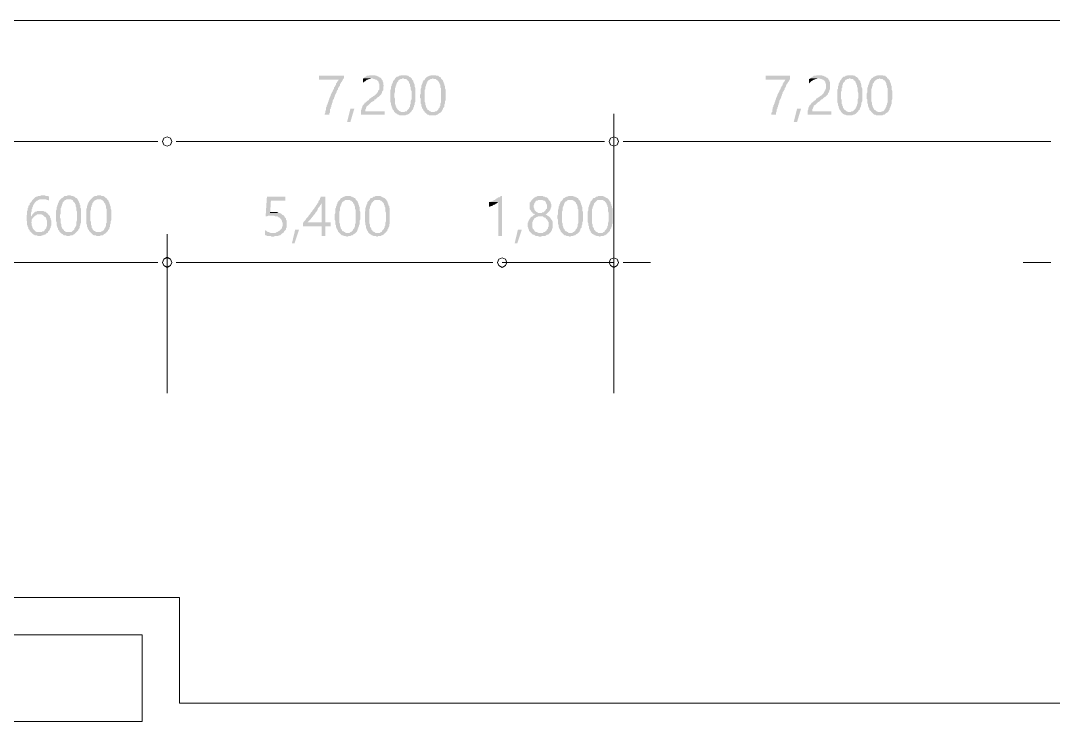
# Model space of a CAD drawing. Header units: millimetres. Extents: x -2246 to 101218, y 0 to 66109.
# Drawn here: x 59306 to 75956, y 49222 to 60521 of the extents above; entities that cross this region are included whole.
import ezdxf

# ---------------------------------------------------------------- set-up
doc = ezdxf.new("R2010")
doc.units = ezdxf.units.MM
doc.layers.add('PDF_솔리드 채우기', color=7, linetype='Continuous')
doc.layers.add('PDF_형상', color=7, linetype='Continuous')

msp = doc.modelspace()

# ---------------------------------------------------------------- hatches: boundary and pattern name
at = {"layer": 'PDF_솔리드 채우기', "transparency": 33554559}
for points in [[(64517, 59631), (64114, 59631), (64114, 59567), (64432, 59567), (64432, 59567), (64421, 59546), (64411, 59536), (64400, 59514), (64390, 59504), (64390, 59483), (64379, 59472), (64368, 59451), (64358, 59440), (64358, 59419), (64347, 59408), (64337, 59387), (64337, 59377), (64326, 59366), (64315, 59345), (64315, 59345), (64305, 59324), (64305, 59313), (64294, 59292), (64284, 59271), (64284, 59260), (64273, 59239), (64273, 59228), (64262, 59207), (64262, 59197), (64252, 59175), (64252, 59165), (64241, 59154), (64241, 59133), (64231, 59122), (64231, 59101), (64231, 59080), (64220, 59069), (64220, 59048), (64220, 59038), (64209, 59017), (64209, 59006), (64284, 59006), (64284, 59006), (64284, 59027), (64294, 59038), (64294, 59059), (64294, 59069), (64294, 59091), (64305, 59101), (64305, 59122), (64315, 59133), (64315, 59154), (64326, 59175), (64326, 59186), (64337, 59207), (64337, 59228), (64347, 59250), (64358, 59260), (64358, 59271), (64368, 59292), (64368, 59303), (64379, 59324), (64379, 59334), (64390, 59345), (64400, 59366), (64400, 59377), (64411, 59398), (64421, 59408), (64421, 59430), (64432, 59440), (64443, 59461), (64453, 59472), (64453, 59493), (64464, 59504), (64474, 59525), (64485, 59536), (64495, 59557), (64506, 59578), (64517, 59588)], [(64983, 59641), (64972, 59641), (64951, 59641), (64940, 59641), (64919, 59631), (64909, 59631), (64887, 59631), (64877, 59620), (64856, 59610), (64845, 59599), (64834, 59588), (64972, 59588), (64983, 59588), (65004, 59578), (65014, 59578), (65036, 59567), (65046, 59567), (65057, 59557), (65067, 59546), (65078, 59536), (65078, 59514), (65089, 59504), (65089, 59483), (65089, 59461), (65089, 59451), (65089, 59430), (65089, 59408), (65078, 59398), (65067, 59387), (65067, 59366), (65057, 59366), (65046, 59345), (65036, 59334), (65025, 59324), (65014, 59313), (64993, 59303), (64983, 59292), (64962, 59281), (64951, 59271), (64930, 59260), (64919, 59239), (64898, 59228), (64887, 59218), (64877, 59207), (64866, 59197), (64856, 59197), (64845, 59175), (64834, 59165), (64824, 59154), (64813, 59133), (64813, 59122), (64813, 59122), (64803, 59101), (64803, 59091), (64792, 59069), (64792, 59048), (64792, 59038), (64792, 59006), (65173, 59006), (65173, 59059), (64866, 59059), (64866, 59069), (64866, 59091), (64877, 59101), (64877, 59122), (64887, 59122), (64887, 59144), (64909, 59154), (64919, 59165), (64919, 59165), (64930, 59175), (64940, 59186), (64951, 59197), (64962, 59207), (64983, 59218), (65004, 59228), (65014, 59250), (65036, 59250), (65046, 59271), (65057, 59281), (65078, 59292), (65089, 59303), (65099, 59313), (65110, 59324), (65120, 59334), (65131, 59355), (65131, 59355), (65131, 59366), (65142, 59387), (65152, 59398), (65152, 59419), (65152, 59430), (65152, 59451), (65163, 59472), (65163, 59472), (65152, 59493), (65152, 59514), (65152, 59525), (65142, 59546), (65142, 59557), (65131, 59567), (65120, 59588), (65110, 59599), (65099, 59599), (65089, 59610), (65078, 59620), (65067, 59620), (65046, 59631), (65036, 59631), (65014, 59641), (64993, 59641)], [(65481, 59641), (65470, 59641), (65459, 59641), (65438, 59641), (65428, 59631), (65406, 59631), (65396, 59620), (65375, 59620), (65364, 59610), (65353, 59599), (65343, 59588), (65470, 59588), (65481, 59588), (65491, 59578), (65502, 59578), (65512, 59578), (65523, 59578), (65534, 59567), (65544, 59557), (65544, 59557), (65555, 59546), (65565, 59536), (65565, 59525), (65576, 59504), (65586, 59493), (65586, 59483), (65586, 59461), (65597, 59440), (65597, 59430), (65597, 59408), (65608, 59387), (65608, 59355), (65608, 59334), (65608, 59313), (65608, 59292), (65608, 59271), (65608, 59250), (65597, 59228), (65597, 59207), (65597, 59186), (65586, 59165), (65586, 59154), (65586, 59133), (65576, 59122), (65565, 59112), (65565, 59101), (65555, 59091), (65544, 59080), (65534, 59069), (65534, 59059), (65523, 59059), (65512, 59059), (65491, 59048), (65481, 59048), (65470, 59048), (65597, 59048), (65608, 59059), (65618, 59080), (65629, 59080), (65629, 59091), (65639, 59112), (65639, 59122), (65650, 59133), (65650, 59154), (65661, 59165), (65661, 59186), (65661, 59197), (65671, 59218), (65671, 59239), (65671, 59260), (65671, 59281), (65671, 59303), (65671, 59324), (65671, 59324), (65671, 59345), (65671, 59366), (65671, 59387), (65671, 59408), (65671, 59430), (65661, 59451), (65661, 59461), (65661, 59483), (65650, 59504), (65650, 59514), (65639, 59525), (65639, 59546), (65629, 59557), (65618, 59567), (65618, 59578), (65608, 59588), (65597, 59599), (65586, 59610), (65576, 59610), (65565, 59620), (65555, 59631), (65544, 59631), (65534, 59631), (65523, 59641), (65502, 59641), (65491, 59641)], [(65957, 59641), (65957, 59641), (65936, 59641), (65925, 59641), (65904, 59631), (65894, 59631), (65872, 59620), (65862, 59620), (65851, 59610), (65841, 59599), (65830, 59588), (65957, 59588), (65957, 59588), (65968, 59578), (65978, 59578), (65989, 59578), (66000, 59578), (66010, 59567), (66021, 59557), (66031, 59557), (66042, 59546), (66042, 59536), (66053, 59525), (66063, 59504), (66063, 59493), (66074, 59483), (66074, 59461), (66074, 59440), (66084, 59430), (66084, 59408), (66084, 59387), (66084, 59355), (66084, 59334), (66084, 59313), (66084, 59292), (66084, 59271), (66084, 59250), (66084, 59228), (66084, 59207), (66074, 59186), (66074, 59165), (66074, 59154), (66063, 59133), (66063, 59122), (66053, 59112), (66042, 59101), (66042, 59091), (66031, 59080), (66021, 59069), (66010, 59059), (66000, 59059), (65989, 59059), (65978, 59048), (65968, 59048), (65957, 59048), (66084, 59048), (66095, 59059), (66105, 59080), (66105, 59080), (66116, 59091), (66116, 59112), (66127, 59122), (66137, 59133), (66137, 59154), (66137, 59165), (66148, 59186), (66148, 59197), (66148, 59218), (66158, 59239), (66158, 59260), (66158, 59281), (66158, 59303), (66158, 59324), (66158, 59324), (66158, 59345), (66158, 59366), (66158, 59387), (66158, 59408), (66148, 59430), (66148, 59451), (66148, 59461), (66137, 59483), (66137, 59504), (66127, 59514), (66127, 59525), (66116, 59546), (66116, 59557), (66105, 59567), (66095, 59578), (66084, 59588), (66084, 59599), (66074, 59610), (66063, 59610), (66053, 59620), (66042, 59631), (66031, 59631), (66010, 59631), (66000, 59641), (65989, 59641), (65978, 59641)], [(71709, 59631), (71317, 59631), (71317, 59567), (71635, 59567), (71635, 59567), (71624, 59546), (71613, 59536), (71603, 59514), (71592, 59504), (71592, 59483), (71582, 59472), (71571, 59451), (71560, 59440), (71560, 59419), (71550, 59408), (71539, 59387), (71539, 59377), (71529, 59366), (71518, 59345), (71518, 59345), (71507, 59324), (71507, 59313), (71497, 59292), (71486, 59271), (71486, 59260), (71476, 59239), (71476, 59228), (71465, 59207), (71465, 59197), (71455, 59175), (71455, 59165), (71444, 59154), (71444, 59133), (71433, 59122), (71433, 59101), (71423, 59080), (71423, 59069), (71423, 59048), (71412, 59038), (71412, 59017), (71412, 59006), (71486, 59006), (71486, 59006), (71486, 59027), (71486, 59038), (71497, 59059), (71497, 59069), (71497, 59091), (71507, 59101), (71507, 59122), (71518, 59133), (71518, 59154), (71529, 59175), (71529, 59186), (71539, 59207), (71539, 59228), (71550, 59250), (71560, 59260), (71560, 59271), (71571, 59292), (71571, 59303), (71582, 59324), (71582, 59334), (71592, 59345), (71592, 59366), (71603, 59377), (71613, 59398), (71624, 59408), (71624, 59430), (71635, 59440), (71645, 59461), (71645, 59472), (71656, 59493), (71666, 59504), (71677, 59525), (71688, 59536), (71698, 59557), (71709, 59578), (71709, 59588)], [(72175, 59641), (72175, 59641), (72154, 59641), (72143, 59641), (72122, 59631), (72101, 59631), (72090, 59631), (72079, 59620), (72058, 59610), (72048, 59599), (72037, 59588), (72175, 59588), (72185, 59588), (72207, 59578), (72217, 59578), (72238, 59567), (72249, 59567), (72260, 59557), (72270, 59546), (72281, 59536), (72281, 59514), (72291, 59504), (72291, 59483), (72291, 59461), (72291, 59451), (72291, 59430), (72281, 59408), (72281, 59398), (72270, 59387), (72260, 59366), (72260, 59366), (72249, 59345), (72238, 59334), (72228, 59324), (72217, 59313), (72196, 59303), (72185, 59292), (72164, 59281), (72154, 59271), (72132, 59260), (72122, 59239), (72101, 59228), (72090, 59218), (72079, 59207), (72069, 59197), (72058, 59197), (72048, 59175), (72037, 59165), (72026, 59154), (72016, 59133), (72016, 59122), (72005, 59122), (72005, 59101), (72005, 59091), (71995, 59069), (71995, 59048), (71995, 59038), (71995, 59006), (72376, 59006), (72376, 59059), (72069, 59059), (72069, 59069), (72069, 59091), (72079, 59101), (72079, 59122), (72090, 59122), (72090, 59144), (72101, 59154), (72122, 59165), (72122, 59165), (72132, 59175), (72143, 59186), (72154, 59197), (72164, 59207), (72185, 59218), (72196, 59228), (72217, 59250), (72228, 59250), (72249, 59271), (72260, 59281), (72281, 59292), (72291, 59303), (72302, 59313), (72312, 59324), (72323, 59334), (72323, 59355), (72334, 59355), (72334, 59366), (72344, 59387), (72344, 59398), (72355, 59419), (72355, 59430), (72355, 59451), (72355, 59472), (72355, 59472), (72355, 59493), (72355, 59514), (72355, 59525), (72344, 59546), (72344, 59557), (72334, 59567), (72323, 59588), (72312, 59599), (72302, 59599), (72291, 59610), (72281, 59620), (72270, 59620), (72249, 59631), (72238, 59631), (72217, 59641), (72196, 59641)], [(72683, 59641), (72673, 59641), (72662, 59641), (72641, 59641), (72630, 59631), (72609, 59631), (72598, 59620), (72577, 59620), (72567, 59610), (72556, 59599), (72545, 59588), (72673, 59588), (72683, 59588), (72694, 59578), (72704, 59578), (72715, 59578), (72726, 59578), (72736, 59567), (72736, 59557), (72747, 59557), (72757, 59546), (72768, 59536), (72768, 59525), (72779, 59504), (72779, 59493), (72789, 59483), (72789, 59461), (72800, 59440), (72800, 59430), (72800, 59408), (72800, 59387), (72810, 59355), (72810, 59334), (72810, 59313), (72810, 59292), (72810, 59271), (72800, 59250), (72800, 59228), (72800, 59207), (72800, 59186), (72789, 59165), (72789, 59154), (72779, 59133), (72779, 59122), (72768, 59112), (72768, 59101), (72757, 59091), (72747, 59080), (72736, 59069), (72726, 59059), (72715, 59059), (72704, 59059), (72694, 59048), (72683, 59048), (72673, 59048), (72800, 59048), (72810, 59059), (72821, 59080), (72831, 59080), (72831, 59091), (72842, 59112), (72842, 59122), (72853, 59133), (72853, 59154), (72863, 59165), (72863, 59186), (72863, 59197), (72874, 59218), (72874, 59239), (72874, 59260), (72874, 59281), (72874, 59303), (72874, 59324), (72874, 59324), (72874, 59345), (72874, 59366), (72874, 59387), (72874, 59408), (72874, 59430), (72863, 59451), (72863, 59461), (72863, 59483), (72853, 59504), (72853, 59514), (72842, 59525), (72842, 59546), (72831, 59557), (72821, 59567), (72810, 59578), (72810, 59588), (72800, 59599), (72789, 59610), (72779, 59610), (72768, 59620), (72757, 59631), (72747, 59631), (72736, 59631), (72726, 59641), (72704, 59641), (72694, 59641)], [(73160, 59641), (73160, 59641), (73139, 59641), (73128, 59641), (73107, 59631), (73096, 59631), (73075, 59620), (73065, 59620), (73054, 59610), (73043, 59599), (73022, 59588), (73160, 59588), (73160, 59588), (73170, 59578), (73181, 59578), (73192, 59578), (73202, 59578), (73213, 59567), (73223, 59557), (73234, 59557), (73245, 59546), (73245, 59536), (73255, 59525), (73266, 59504), (73266, 59493), (73266, 59483), (73276, 59461), (73276, 59440), (73287, 59430), (73287, 59408), (73287, 59387), (73287, 59355), (73287, 59334), (73287, 59313), (73287, 59292), (73287, 59271), (73287, 59250), (73287, 59228), (73287, 59207), (73276, 59186), (73276, 59165), (73266, 59154), (73266, 59133), (73255, 59122), (73255, 59112), (73245, 59101), (73234, 59091), (73234, 59080), (73223, 59069), (73213, 59059), (73202, 59059), (73192, 59059), (73181, 59048), (73170, 59048), (73160, 59048), (73287, 59048), (73298, 59059), (73308, 59080), (73308, 59080), (73319, 59091), (73319, 59112), (73329, 59122), (73329, 59133), (73340, 59154), (73340, 59165), (73350, 59186), (73350, 59197), (73350, 59218), (73350, 59239), (73361, 59260), (73361, 59281), (73361, 59303), (73361, 59324), (73361, 59324), (73361, 59345), (73361, 59366), (73361, 59387), (73350, 59408), (73350, 59430), (73350, 59451), (73350, 59461), (73340, 59483), (73340, 59504), (73329, 59514), (73329, 59525), (73319, 59546), (73319, 59557), (73308, 59567), (73298, 59578), (73287, 59588), (73276, 59599), (73276, 59610), (73266, 59610), (73255, 59620), (73245, 59631), (73223, 59631), (73213, 59631), (73202, 59641), (73192, 59641), (73181, 59641)], [(64834, 59588), (64824, 59578), (64824, 59504), (64824, 59514), (64834, 59525), (64845, 59536), (64866, 59546), (64877, 59557), (64887, 59567), (64898, 59567), (64919, 59578), (64940, 59578), (64951, 59588), (64972, 59588)], [(65343, 59588), (65332, 59567), (65322, 59557), (65322, 59557), (65311, 59546), (65311, 59536), (65300, 59514), (65300, 59504), (65290, 59493), (65290, 59472), (65279, 59461), (65279, 59440), (65279, 59419), (65269, 59408), (65269, 59387), (65269, 59366), (65269, 59345), (65269, 59324), (65269, 59303), (65269, 59281), (65269, 59260), (65269, 59250), (65269, 59228), (65269, 59207), (65279, 59186), (65279, 59175), (65279, 59154), (65290, 59144), (65290, 59122), (65300, 59112), (65300, 59101), (65311, 59080), (65322, 59069), (65322, 59069), (65332, 59048), (65343, 59038), (65353, 59027), (65375, 59017), (65385, 59006), (65396, 59006), (65417, 58995), (65428, 58995), (65449, 58995), (65459, 58995), (65470, 58995), (65481, 58995), (65502, 58995), (65512, 58995), (65534, 59006), (65544, 59006), (65565, 59017), (65576, 59027), (65586, 59038), (65597, 59048), (65470, 59048), (65459, 59048), (65449, 59048), (65438, 59048), (65428, 59059), (65417, 59059), (65406, 59069), (65396, 59080), (65385, 59080), (65385, 59091), (65375, 59101), (65364, 59112), (65364, 59133), (65353, 59144), (65353, 59165), (65343, 59175), (65343, 59197), (65343, 59218), (65343, 59239), (65343, 59260), (65332, 59281), (65332, 59303), (65332, 59324), (65332, 59345), (65343, 59377), (65343, 59398), (65343, 59419), (65343, 59430), (65353, 59451), (65353, 59472), (65364, 59483), (65364, 59504), (65375, 59514), (65375, 59525), (65385, 59536), (65396, 59546), (65396, 59557), (65406, 59567), (65417, 59567), (65428, 59578), (65438, 59578), (65449, 59578), (65459, 59588), (65470, 59588)], [(65830, 59588), (65819, 59567), (65809, 59557), (65798, 59557), (65798, 59546), (65788, 59536), (65788, 59514), (65777, 59504), (65777, 59493), (65767, 59472), (65767, 59461), (65767, 59440), (65756, 59419), (65756, 59408), (65756, 59387), (65756, 59366), (65756, 59345), (65745, 59324), (65745, 59303), (65745, 59281), (65756, 59260), (65756, 59250), (65756, 59228), (65756, 59207), (65756, 59186), (65767, 59175), (65767, 59154), (65767, 59144), (65777, 59122), (65777, 59112), (65788, 59101), (65798, 59080), (65798, 59069), (65809, 59069), (65819, 59048), (65830, 59038), (65841, 59027), (65851, 59017), (65862, 59006), (65883, 59006), (65894, 58995), (65915, 58995), (65925, 58995), (65947, 58995), (65947, 58995), (65968, 58995), (65989, 58995), (66000, 58995), (66021, 59006), (66031, 59006), (66042, 59017), (66053, 59027), (66074, 59038), (66084, 59048), (65957, 59048), (65947, 59048), (65936, 59048), (65925, 59048), (65915, 59059), (65904, 59059), (65894, 59069), (65883, 59080), (65872, 59080), (65862, 59091), (65862, 59101), (65851, 59112), (65841, 59133), (65841, 59144), (65830, 59165), (65830, 59175), (65830, 59197), (65819, 59218), (65819, 59239), (65819, 59260), (65819, 59281), (65819, 59303), (65819, 59324), (65819, 59345), (65819, 59377), (65819, 59398), (65830, 59419), (65830, 59430), (65830, 59451), (65841, 59472), (65841, 59483), (65851, 59504), (65851, 59514), (65862, 59525), (65862, 59536), (65872, 59546), (65883, 59557), (65894, 59567), (65904, 59567), (65915, 59578), (65925, 59578), (65936, 59578), (65947, 59588), (65957, 59588)], [(72037, 59588), (72016, 59578), (72016, 59504), (72026, 59514), (72037, 59525), (72048, 59536), (72058, 59546), (72079, 59557), (72090, 59567), (72101, 59567), (72122, 59578), (72132, 59578), (72154, 59588), (72175, 59588)], [(72545, 59588), (72535, 59567), (72524, 59557), (72524, 59557), (72514, 59546), (72514, 59536), (72503, 59514), (72493, 59504), (72493, 59493), (72493, 59472), (72482, 59461), (72482, 59440), (72482, 59419), (72471, 59408), (72471, 59387), (72471, 59366), (72471, 59345), (72471, 59324), (72471, 59303), (72471, 59281), (72471, 59260), (72471, 59250), (72471, 59228), (72471, 59207), (72482, 59186), (72482, 59175), (72482, 59154), (72493, 59144), (72493, 59122), (72503, 59112), (72503, 59101), (72514, 59080), (72524, 59069), (72524, 59069), (72535, 59048), (72545, 59038), (72556, 59027), (72567, 59017), (72588, 59006), (72598, 59006), (72620, 58995), (72630, 58995), (72651, 58995), (72662, 58995), (72673, 58995), (72683, 58995), (72704, 58995), (72715, 58995), (72736, 59006), (72747, 59006), (72768, 59017), (72779, 59027), (72789, 59038), (72800, 59048), (72673, 59048), (72662, 59048), (72651, 59048), (72641, 59048), (72630, 59059), (72620, 59059), (72609, 59069), (72598, 59080), (72588, 59080), (72588, 59091), (72577, 59101), (72567, 59112), (72567, 59133), (72556, 59144), (72556, 59165), (72545, 59175), (72545, 59197), (72545, 59218), (72545, 59239), (72535, 59260), (72535, 59281), (72535, 59303), (72535, 59324), (72535, 59345), (72535, 59377), (72545, 59398), (72545, 59419), (72545, 59430), (72556, 59451), (72556, 59472), (72556, 59483), (72567, 59504), (72567, 59514), (72577, 59525), (72588, 59536), (72598, 59546), (72598, 59557), (72609, 59567), (72620, 59567), (72630, 59578), (72641, 59578), (72651, 59578), (72662, 59588), (72673, 59588)], [(73022, 59588), (73012, 59567), (73001, 59557), (73001, 59557), (73001, 59546), (72990, 59536), (72990, 59514), (72980, 59504), (72980, 59493), (72969, 59472), (72969, 59461), (72959, 59440), (72959, 59419), (72959, 59408), (72959, 59387), (72959, 59366), (72948, 59345), (72948, 59324), (72948, 59303), (72948, 59281), (72948, 59260), (72959, 59250), (72959, 59228), (72959, 59207), (72959, 59186), (72969, 59175), (72969, 59154), (72969, 59144), (72980, 59122), (72980, 59112), (72990, 59101), (72990, 59080), (73001, 59069), (73012, 59069), (73022, 59048), (73033, 59038), (73043, 59027), (73054, 59017), (73065, 59006), (73086, 59006), (73096, 58995), (73117, 58995), (73128, 58995), (73149, 58995), (73149, 58995), (73170, 58995), (73181, 58995), (73202, 58995), (73213, 59006), (73234, 59006), (73245, 59017), (73255, 59027), (73276, 59038), (73287, 59048), (73160, 59048), (73149, 59048), (73139, 59048), (73128, 59048), (73117, 59059), (73107, 59059), (73096, 59069), (73086, 59080), (73075, 59080), (73065, 59091), (73065, 59101), (73054, 59112), (73043, 59133), (73043, 59144), (73033, 59165), (73033, 59175), (73033, 59197), (73022, 59218), (73022, 59239), (73022, 59260), (73022, 59281), (73022, 59303), (73022, 59324), (73022, 59345), (73022, 59377), (73022, 59398), (73022, 59419), (73033, 59430), (73033, 59451), (73043, 59472), (73043, 59483), (73043, 59504), (73054, 59514), (73065, 59525), (73065, 59536), (73075, 59546), (73086, 59557), (73096, 59567), (73107, 59567), (73117, 59578), (73128, 59578), (73139, 59578), (73149, 59588), (73160, 59588)], [(59517, 57650), (59507, 57640), (59496, 57629), (59485, 57608), (59475, 57597), (59464, 57587), (59454, 57576), (59454, 57555), (59443, 57544), (59432, 57534), (59432, 57512), (59422, 57502), (59422, 57481), (59422, 57470), (59411, 57449), (59411, 57428), (59411, 57417), (59411, 57396), (59401, 57375), (59401, 57354), (59401, 57332), (59401, 57322), (59401, 57301), (59411, 57279), (59411, 57258), (59411, 57248), (59411, 57226), (59422, 57205), (59422, 57195), (59432, 57184), (59432, 57163), (59443, 57152), (59454, 57142), (59454, 57121), (59464, 57121), (59475, 57110), (59613, 57110), (59602, 57110), (59581, 57110), (59570, 57110), (59549, 57121), (59538, 57131), (59528, 57142), (59517, 57152), (59517, 57152), (59507, 57163), (59496, 57184), (59496, 57195), (59485, 57216), (59485, 57226), (59485, 57248), (59475, 57269), (59485, 57279), (59485, 57301), (59485, 57311), (59496, 57332), (59507, 57343), (59517, 57354), (59475, 57364), (59475, 57364), (59475, 57385), (59475, 57407), (59475, 57428), (59485, 57449), (59485, 57459), (59485, 57481), (59496, 57491), (59496, 57512), (59507, 57523), (59507, 57544), (59517, 57555), (59528, 57565), (59528, 57576), (59538, 57587), (59560, 57608), (59570, 57618), (59581, 57618), (59591, 57629), (59613, 57640), (59623, 57640), (59644, 57640), (59665, 57640)], [(59655, 57703), (59655, 57703), (59634, 57703), (59623, 57693), (59602, 57693), (59591, 57693), (59570, 57682), (59560, 57682), (59538, 57671), (59528, 57661), (59517, 57650), (59665, 57640), (59665, 57640), (59676, 57640), (59697, 57640), (59718, 57640), (59729, 57629), (59750, 57629), (59761, 57618), (59761, 57682), (59761, 57682), (59750, 57693), (59729, 57693), (59718, 57693), (59697, 57703), (59676, 57703)], [(59951, 57640), (59941, 57629), (59930, 57618), (59930, 57618), (59920, 57597), (59920, 57587), (59909, 57576), (59909, 57565), (59898, 57544), (59898, 57534), (59888, 57512), (59888, 57502), (59888, 57481), (59877, 57459), (59877, 57449), (59877, 57428), (59877, 57407), (59877, 57385), (59877, 57364), (59877, 57343), (59877, 57322), (59877, 57301), (59877, 57290), (59888, 57269), (59888, 57248), (59888, 57226), (59888, 57216), (59898, 57195), (59898, 57184), (59909, 57173), (59909, 57152), (59920, 57142), (59930, 57131), (59930, 57121), (59941, 57110), (59951, 57099), (59962, 57089), (59983, 57078), (59994, 57068), (60004, 57057), (60026, 57057), (60036, 57057), (60057, 57046), (60079, 57046), (60079, 57046), (60089, 57046), (60110, 57057), (60132, 57057), (60142, 57057), (60153, 57068), (60174, 57078), (60184, 57089), (60195, 57099), (60206, 57110), (60079, 57110), (60079, 57110), (60057, 57110), (60047, 57110), (60036, 57110), (60026, 57121), (60015, 57131), (60004, 57131), (60004, 57142), (59994, 57152), (59983, 57163), (59973, 57173), (59973, 57184), (59962, 57205), (59962, 57216), (59962, 57237), (59951, 57258), (59951, 57279), (59951, 57301), (59951, 57322), (59941, 57343), (59941, 57364), (59941, 57385), (59951, 57407), (59951, 57428), (59951, 57449), (59951, 57470), (59951, 57491), (59962, 57512), (59962, 57523), (59973, 57544), (59973, 57555), (59983, 57576), (59983, 57587), (59994, 57597), (60004, 57608), (60004, 57618), (60015, 57618), (60026, 57629), (60036, 57629), (60047, 57640), (60057, 57640), (60068, 57640), (60089, 57640)], [(60089, 57703), (60089, 57703), (60068, 57703), (60047, 57693), (60036, 57693), (60015, 57693), (60004, 57682), (59994, 57671), (59973, 57661), (59962, 57650), (59951, 57640), (60089, 57640), (60089, 57640), (60100, 57640), (60110, 57640), (60121, 57640), (60132, 57629), (60142, 57629), (60153, 57618), (60153, 57608), (60163, 57597), (60174, 57587), (60184, 57576), (60184, 57565), (60195, 57555), (60195, 57534), (60195, 57523), (60206, 57502), (60206, 57481), (60206, 57459), (60216, 57438), (60216, 57417), (60216, 57396), (60216, 57375), (60216, 57354), (60216, 57332), (60216, 57301), (60206, 57279), (60206, 57258), (60206, 57248), (60206, 57226), (60195, 57205), (60195, 57195), (60184, 57184), (60174, 57173), (60174, 57152), (60163, 57142), (60153, 57142), (60142, 57131), (60142, 57121), (60132, 57121), (60121, 57110), (60110, 57110), (60089, 57110), (60079, 57110), (60206, 57110), (60216, 57121), (60227, 57131), (60237, 57142), (60237, 57152), (60248, 57163), (60259, 57184), (60259, 57195), (60259, 57205), (60269, 57226), (60269, 57248), (60280, 57258), (60280, 57279), (60280, 57301), (60280, 57311), (60280, 57332), (60280, 57354), (60280, 57375), (60280, 57375), (60280, 57407), (60280, 57428), (60280, 57449), (60280, 57470), (60280, 57491), (60269, 57502), (60269, 57523), (60269, 57544), (60259, 57555), (60259, 57576), (60248, 57587), (60248, 57597), (60237, 57618), (60227, 57629), (60227, 57640), (60216, 57650), (60206, 57661), (60195, 57661), (60184, 57671), (60174, 57682), (60163, 57682), (60153, 57693), (60142, 57693), (60132, 57693), (60110, 57703), (60100, 57703)], [(60439, 57640), (60428, 57629), (60418, 57618), (60418, 57618), (60407, 57597), (60396, 57587), (60396, 57576), (60386, 57565), (60386, 57544), (60375, 57534), (60375, 57512), (60375, 57502), (60365, 57481), (60365, 57459), (60365, 57449), (60365, 57428), (60365, 57407), (60365, 57385), (60365, 57364), (60365, 57343), (60365, 57322), (60365, 57301), (60365, 57290), (60365, 57269), (60365, 57248), (60375, 57226), (60375, 57216), (60375, 57195), (60386, 57184), (60386, 57173), (60396, 57152), (60407, 57142), (60407, 57131), (60418, 57121), (60428, 57110), (60439, 57099), (60449, 57089), (60460, 57078), (60470, 57068), (60492, 57057), (60502, 57057), (60523, 57057), (60534, 57046), (60555, 57046), (60555, 57046), (60576, 57046), (60598, 57057), (60608, 57057), (60629, 57057), (60640, 57068), (60651, 57078), (60672, 57089), (60682, 57099), (60693, 57110), (60566, 57110), (60555, 57110), (60545, 57110), (60534, 57110), (60523, 57110), (60513, 57121), (60502, 57131), (60492, 57131), (60481, 57142), (60470, 57152), (60470, 57163), (60460, 57173), (60449, 57184), (60449, 57205), (60449, 57216), (60439, 57237), (60439, 57258), (60439, 57279), (60428, 57301), (60428, 57322), (60428, 57343), (60428, 57364), (60428, 57385), (60428, 57407), (60428, 57428), (60428, 57449), (60439, 57470), (60439, 57491), (60439, 57512), (60449, 57523), (60449, 57544), (60460, 57555), (60460, 57576), (60470, 57587), (60481, 57597), (60481, 57608), (60492, 57618), (60502, 57618), (60513, 57629), (60523, 57629), (60534, 57640), (60545, 57640), (60555, 57640), (60566, 57640)], [(60566, 57703), (60566, 57703), (60545, 57703), (60534, 57693), (60513, 57693), (60502, 57693), (60481, 57682), (60470, 57671), (60460, 57661), (60449, 57650), (60439, 57640), (60566, 57640), (60566, 57640), (60576, 57640), (60587, 57640), (60608, 57640), (60608, 57629), (60619, 57629), (60629, 57618), (60640, 57608), (60651, 57597), (60651, 57587), (60661, 57576), (60672, 57565), (60672, 57555), (60682, 57534), (60682, 57523), (60682, 57502), (60693, 57481), (60693, 57459), (60693, 57438), (60693, 57417), (60693, 57396), (60693, 57375), (60693, 57354), (60693, 57332), (60693, 57301), (60693, 57279), (60693, 57258), (60682, 57248), (60682, 57226), (60682, 57205), (60672, 57195), (60672, 57184), (60661, 57173), (60651, 57152), (60651, 57142), (60640, 57142), (60629, 57131), (60619, 57121), (60608, 57121), (60598, 57110), (60587, 57110), (60576, 57110), (60566, 57110), (60693, 57110), (60703, 57121), (60714, 57131), (60714, 57142), (60725, 57152), (60735, 57163), (60735, 57184), (60746, 57195), (60746, 57205), (60746, 57226), (60756, 57248), (60756, 57258), (60756, 57279), (60767, 57301), (60767, 57311), (60767, 57332), (60767, 57354), (60767, 57375), (60767, 57375), (60767, 57407), (60767, 57428), (60767, 57449), (60767, 57470), (60756, 57491), (60756, 57502), (60756, 57523), (60746, 57544), (60746, 57555), (60735, 57576), (60735, 57587), (60725, 57597), (60725, 57618), (60714, 57629), (60703, 57640), (60693, 57650), (60693, 57661), (60682, 57661), (60672, 57671), (60661, 57682), (60651, 57682), (60640, 57693), (60629, 57693), (60608, 57693), (60598, 57703), (60587, 57703)], [(63574, 57682), (63277, 57682), (63256, 57364), (63267, 57364), (63277, 57364), (63299, 57375), (63309, 57375), (63330, 57375), (63352, 57375), (63362, 57375), (63542, 57385), (63532, 57385), (63521, 57396), (63510, 57407), (63489, 57417), (63479, 57417), (63457, 57428), (63447, 57428), (63330, 57428), (63341, 57618), (63574, 57618)], [(64220, 57682), (64146, 57682), (64146, 57671), (64135, 57661), (64135, 57650), (64125, 57629), (64114, 57618), (64104, 57597), (64104, 57587), (64157, 57576), (64157, 57269), (63934, 57269), (64220, 57269)], [(64453, 57629), (64432, 57618), (64432, 57608), (64421, 57608), (64421, 57597), (64411, 57576), (64411, 57565), (64400, 57555), (64400, 57534), (64390, 57523), (64390, 57502), (64379, 57491), (64379, 57470), (64379, 57459), (64379, 57438), (64379, 57417), (64368, 57396), (64368, 57375), (64368, 57354), (64368, 57332), (64368, 57311), (64379, 57290), (64379, 57279), (64379, 57258), (64379, 57237), (64390, 57226), (64390, 57205), (64390, 57195), (64400, 57173), (64400, 57163), (64411, 57152), (64421, 57131), (64421, 57121), (64432, 57110), (64443, 57099), (64453, 57089), (64464, 57078), (64474, 57068), (64485, 57057), (64506, 57057), (64517, 57046), (64538, 57046), (64548, 57046), (64570, 57036), (64570, 57036), (64591, 57046), (64601, 57046), (64623, 57046), (64633, 57057), (64654, 57057), (64665, 57068), (64676, 57078), (64697, 57089), (64707, 57099), (64580, 57099), (64570, 57099), (64559, 57099), (64548, 57099), (64538, 57110), (64527, 57110), (64517, 57121), (64506, 57121), (64495, 57131), (64485, 57142), (64485, 57152), (64474, 57163), (64464, 57184), (64464, 57195), (64453, 57216), (64453, 57226), (64453, 57248), (64443, 57269), (64443, 57290), (64443, 57311), (64443, 57332), (64443, 57354), (64443, 57375), (64443, 57396), (64443, 57417), (64443, 57438), (64453, 57459), (64453, 57481), (64453, 57502), (64464, 57523), (64464, 57534), (64474, 57544), (64474, 57565), (64485, 57576), (64485, 57587), (64495, 57597), (64506, 57608), (64517, 57608), (64527, 57618), (64538, 57629), (64548, 57629), (64559, 57629), (64570, 57629), (64580, 57629)], [(64580, 57693), (64580, 57693), (64559, 57693), (64548, 57693), (64527, 57682), (64517, 57682), (64495, 57671), (64485, 57661), (64474, 57661), (64464, 57650), (64453, 57629), (64580, 57629), (64580, 57629), (64591, 57629), (64601, 57629), (64612, 57629), (64623, 57618), (64633, 57618), (64644, 57608), (64654, 57597), (64665, 57597), (64665, 57587), (64676, 57565), (64686, 57555), (64686, 57544), (64697, 57523), (64697, 57512), (64697, 57491), (64707, 57470), (64707, 57449), (64707, 57428), (64707, 57407), (64707, 57385), (64707, 57364), (64707, 57343), (64707, 57322), (64707, 57301), (64707, 57279), (64707, 57258), (64697, 57237), (64697, 57216), (64697, 57205), (64686, 57184), (64686, 57173), (64676, 57163), (64665, 57152), (64665, 57142), (64654, 57131), (64644, 57121), (64633, 57110), (64623, 57110), (64612, 57099), (64601, 57099), (64591, 57099), (64580, 57099), (64707, 57099), (64718, 57110), (64729, 57121), (64729, 57131), (64739, 57142), (64739, 57163), (64750, 57173), (64750, 57184), (64760, 57205), (64760, 57216), (64771, 57237), (64771, 57248), (64771, 57269), (64771, 57290), (64781, 57311), (64781, 57322), (64781, 57343), (64781, 57364), (64781, 57364), (64781, 57396), (64781, 57417), (64781, 57438), (64771, 57459), (64771, 57481), (64771, 57491), (64771, 57512), (64760, 57534), (64760, 57544), (64750, 57565), (64750, 57576), (64739, 57597), (64739, 57608), (64729, 57618), (64718, 57629), (64707, 57640), (64707, 57650), (64697, 57661), (64686, 57661), (64676, 57671), (64665, 57671), (64654, 57682), (64633, 57682), (64623, 57693), (64612, 57693), (64601, 57693)], [(64930, 57629), (64919, 57618), (64909, 57608), (64909, 57608), (64898, 57597), (64898, 57576), (64887, 57565), (64887, 57555), (64877, 57534), (64877, 57523), (64866, 57502), (64866, 57491), (64866, 57470), (64866, 57459), (64856, 57438), (64856, 57417), (64856, 57396), (64856, 57375), (64856, 57354), (64856, 57332), (64856, 57311), (64856, 57290), (64856, 57279), (64866, 57258), (64866, 57237), (64866, 57226), (64877, 57205), (64877, 57195), (64877, 57173), (64887, 57163), (64887, 57152), (64898, 57131), (64909, 57121), (64909, 57110), (64919, 57099), (64930, 57089), (64940, 57078), (64962, 57068), (64972, 57057), (64983, 57057), (65004, 57046), (65014, 57046), (65036, 57046), (65057, 57036), (65057, 57036), (65067, 57046), (65089, 57046), (65110, 57046), (65120, 57057), (65131, 57057), (65152, 57068), (65163, 57078), (65173, 57089), (65184, 57099), (65057, 57099), (65057, 57099), (65036, 57099), (65025, 57099), (65014, 57110), (65004, 57110), (64993, 57121), (64983, 57121), (64983, 57131), (64972, 57142), (64962, 57152), (64962, 57163), (64951, 57184), (64940, 57195), (64940, 57216), (64940, 57226), (64930, 57248), (64930, 57269), (64930, 57290), (64930, 57311), (64930, 57332), (64930, 57354), (64930, 57375), (64930, 57396), (64930, 57417), (64930, 57438), (64930, 57459), (64930, 57481), (64940, 57502), (64940, 57523), (64951, 57534), (64951, 57544), (64962, 57565), (64962, 57576), (64972, 57587), (64983, 57597), (64993, 57608), (64993, 57608), (65004, 57618), (65014, 57629), (65025, 57629), (65036, 57629), (65046, 57629), (65067, 57629)], [(65067, 57693), (65067, 57693), (65046, 57693), (65025, 57693), (65014, 57682), (64993, 57682), (64983, 57671), (64972, 57661), (64951, 57661), (64940, 57650), (64930, 57629), (65067, 57629), (65067, 57629), (65078, 57629), (65089, 57629), (65099, 57629), (65110, 57618), (65120, 57618), (65131, 57608), (65142, 57597), (65142, 57597), (65152, 57587), (65163, 57565), (65163, 57555), (65173, 57544), (65173, 57523), (65184, 57512), (65184, 57491), (65184, 57470), (65184, 57449), (65195, 57428), (65195, 57407), (65195, 57385), (65195, 57364), (65195, 57343), (65195, 57322), (65195, 57301), (65195, 57279), (65184, 57258), (65184, 57237), (65184, 57216), (65173, 57205), (65173, 57184), (65163, 57173), (65163, 57163), (65152, 57152), (65142, 57142), (65131, 57131), (65131, 57121), (65120, 57110), (65110, 57110), (65099, 57099), (65089, 57099), (65067, 57099), (65057, 57099), (65184, 57099), (65195, 57110), (65205, 57121), (65216, 57131), (65216, 57142), (65226, 57163), (65237, 57173), (65237, 57184), (65248, 57205), (65248, 57216), (65248, 57237), (65258, 57248), (65258, 57269), (65258, 57290), (65258, 57311), (65258, 57322), (65258, 57343), (65258, 57364), (65258, 57364), (65258, 57396), (65258, 57417), (65258, 57438), (65258, 57459), (65258, 57481), (65258, 57491), (65248, 57512), (65248, 57534), (65237, 57544), (65237, 57565), (65226, 57576), (65226, 57597), (65216, 57608), (65205, 57618), (65205, 57629), (65195, 57640), (65184, 57650), (65173, 57661), (65163, 57661), (65152, 57671), (65142, 57671), (65131, 57682), (65120, 57682), (65110, 57693), (65099, 57693), (65078, 57693)], [(67069, 57693), (67048, 57693), (67038, 57682), (67027, 57671), (67006, 57671), (66995, 57661), (66974, 57650), (66963, 57640), (66953, 57629), (66942, 57629), (66921, 57618), (66910, 57608), (66889, 57608), (66879, 57597), (67006, 57597), (67006, 57046), (67069, 57046)], [(67684, 57693), (67684, 57693), (67663, 57693), (67641, 57693), (67631, 57682), (67610, 57682), (67599, 57671), (67599, 57671), (67578, 57661), (67567, 57650), (67557, 57640), (67546, 57629), (67535, 57608), (67535, 57608), (67525, 57597), (67514, 57587), (67514, 57565), (67514, 57544), (67514, 57534), (67514, 57512), (67514, 57502), (67514, 57481), (67525, 57470), (67535, 57449), (67535, 57449), (67546, 57438), (67557, 57428), (67567, 57407), (67588, 57407), (67599, 57396), (67599, 57396), (67578, 57385), (67567, 57375), (67557, 57364), (67684, 57364), (67694, 57364), (67705, 57364), (67726, 57364), (67737, 57354), (67758, 57343), (67768, 57343), (67779, 57322), (67779, 57322), (67800, 57311), (67800, 57301), (67811, 57279), (67821, 57269), (67821, 57248), (67821, 57237), (67821, 57226), (67821, 57205), (67811, 57195), (67811, 57173), (67800, 57163), (67790, 57152), (67779, 57131), (67779, 57131), (67768, 57121), (67758, 57110), (67737, 57110), (67726, 57099), (67705, 57099), (67684, 57099), (67546, 57089), (67546, 57089), (67557, 57078), (67567, 57068), (67588, 57068), (67599, 57057), (67620, 57046), (67631, 57046), (67652, 57046), (67663, 57036), (67684, 57036), (67694, 57036), (67705, 57046), (67726, 57046), (67747, 57046), (67758, 57046), (67779, 57057), (67790, 57068), (67811, 57068), (67821, 57078), (67832, 57089), (67843, 57099), (67853, 57110), (67864, 57131), (67874, 57142), (67874, 57163), (67885, 57173), (67885, 57195), (67885, 57205), (67885, 57226), (67885, 57226), (67885, 57248), (67885, 57258), (67885, 57279), (67874, 57301), (67864, 57311), (67853, 57322), (67853, 57332), (67843, 57343), (67832, 57354), (67821, 57364), (67800, 57375), (67790, 57385), (67768, 57396), (67768, 57396), (67790, 57407), (67800, 57417), (67684, 57417), (67673, 57417), (67652, 57417), (67641, 57428), (67620, 57438), (67610, 57449), (67610, 57449), (67599, 57459), (67588, 57481), (67588, 57491), (67578, 57512), (67578, 57523), (67578, 57523), (67578, 57544), (67588, 57565), (67588, 57576), (67599, 57587), (67610, 57608), (67620, 57618), (67641, 57618), (67652, 57629), (67673, 57629), (67684, 57629), (67821, 57629), (67811, 57650), (67811, 57650), (67800, 57661), (67790, 57671), (67768, 57671), (67758, 57682), (67737, 57682), (67726, 57693), (67705, 57693)], [(67821, 57629), (67684, 57629), (67705, 57629), (67715, 57629), (67737, 57618), (67747, 57618), (67768, 57608), (67768, 57597), (67779, 57587), (67779, 57576), (67790, 57555), (67790, 57544), (67790, 57523), (67790, 57523), (67790, 57502), (67790, 57491), (67779, 57481), (67768, 57459), (67758, 57449), (67747, 57438), (67737, 57428), (67715, 57428), (67705, 57417), (67684, 57417), (67800, 57417), (67811, 57428), (67821, 57438), (67832, 57449), (67843, 57470), (67853, 57481), (67853, 57502), (67864, 57512), (67864, 57534), (67864, 57544), (67864, 57555), (67853, 57576), (67853, 57587), (67843, 57608), (67832, 57618)], [(68044, 57629), (68033, 57618), (68023, 57608), (68012, 57608), (68012, 57597), (68001, 57576), (68001, 57565), (67991, 57555), (67991, 57534), (67980, 57523), (67980, 57502), (67980, 57491), (67970, 57470), (67970, 57459), (67970, 57438), (67970, 57417), (67970, 57396), (67959, 57375), (67959, 57354), (67959, 57332), (67970, 57311), (67970, 57290), (67970, 57279), (67970, 57258), (67970, 57237), (67980, 57226), (67980, 57205), (67980, 57195), (67991, 57173), (67991, 57163), (68001, 57152), (68012, 57131), (68012, 57121), (68023, 57110), (68033, 57099), (68044, 57089), (68054, 57078), (68065, 57068), (68076, 57057), (68097, 57057), (68107, 57046), (68129, 57046), (68139, 57046), (68160, 57036), (68160, 57036), (68182, 57046), (68192, 57046), (68213, 57046), (68224, 57057), (68245, 57057), (68256, 57068), (68266, 57078), (68287, 57089), (68298, 57099), (68171, 57099), (68160, 57099), (68150, 57099), (68139, 57099), (68129, 57110), (68118, 57110), (68107, 57121), (68097, 57121), (68086, 57131), (68076, 57142), (68076, 57152), (68065, 57163), (68054, 57184), (68054, 57195), (68044, 57216), (68044, 57226), (68044, 57248), (68033, 57269), (68033, 57290), (68033, 57311), (68033, 57332), (68033, 57354), (68033, 57375), (68033, 57396), (68033, 57417), (68033, 57438), (68044, 57459), (68044, 57481), (68044, 57502), (68054, 57523), (68054, 57534), (68065, 57544), (68065, 57565), (68076, 57576), (68076, 57587), (68086, 57597), (68097, 57608), (68107, 57608), (68118, 57618), (68129, 57629), (68139, 57629), (68150, 57629), (68160, 57629), (68171, 57629)], [(68171, 57693), (68171, 57693), (68150, 57693), (68139, 57693), (68118, 57682), (68107, 57682), (68086, 57671), (68076, 57661), (68065, 57661), (68054, 57650), (68044, 57629), (68171, 57629), (68171, 57629), (68182, 57629), (68192, 57629), (68203, 57629), (68213, 57618), (68224, 57618), (68234, 57608), (68245, 57597), (68256, 57597), (68256, 57587), (68266, 57565), (68277, 57555), (68277, 57544), (68287, 57523), (68287, 57512), (68287, 57491), (68298, 57470), (68298, 57449), (68298, 57428), (68298, 57407), (68298, 57385), (68298, 57364), (68298, 57343), (68298, 57322), (68298, 57301), (68298, 57279), (68298, 57258), (68287, 57237), (68287, 57216), (68287, 57205), (68277, 57184), (68277, 57173), (68266, 57163), (68256, 57152), (68256, 57142), (68245, 57131), (68234, 57121), (68224, 57110), (68213, 57110), (68203, 57099), (68192, 57099), (68182, 57099), (68171, 57099), (68298, 57099), (68309, 57110), (68319, 57121), (68319, 57131), (68330, 57142), (68330, 57163), (68340, 57173), (68351, 57184), (68351, 57205), (68351, 57216), (68362, 57237), (68362, 57248), (68362, 57269), (68372, 57290), (68372, 57311), (68372, 57322), (68372, 57343), (68372, 57364), (68372, 57364), (68372, 57396), (68372, 57417), (68372, 57438), (68362, 57459), (68362, 57481), (68362, 57491), (68362, 57512), (68351, 57534), (68351, 57544), (68340, 57565), (68340, 57576), (68330, 57597), (68330, 57608), (68319, 57618), (68309, 57629), (68298, 57640), (68298, 57650), (68287, 57661), (68277, 57661), (68266, 57671), (68256, 57671), (68245, 57682), (68224, 57682), (68213, 57693), (68203, 57693), (68192, 57693)], [(68520, 57629), (68510, 57618), (68499, 57608), (68499, 57608), (68489, 57597), (68489, 57576), (68478, 57565), (68478, 57555), (68468, 57534), (68468, 57523), (68457, 57502), (68457, 57491), (68457, 57470), (68457, 57459), (68446, 57438), (68446, 57417), (68446, 57396), (68446, 57375), (68446, 57354), (68446, 57332), (68446, 57311), (68446, 57290), (68446, 57279), (68457, 57258), (68457, 57237), (68457, 57226), (68468, 57205), (68468, 57195), (68468, 57173), (68478, 57163), (68478, 57152), (68489, 57131), (68499, 57121), (68499, 57110), (68510, 57099), (68520, 57089), (68531, 57078), (68552, 57068), (68563, 57057), (68573, 57057), (68595, 57046), (68605, 57046), (68626, 57046), (68648, 57036), (68648, 57036), (68658, 57046), (68679, 57046), (68701, 57046), (68711, 57057), (68722, 57057), (68743, 57068), (68754, 57078), (68764, 57089), (68775, 57099), (68648, 57099), (68648, 57099), (68626, 57099), (68616, 57099), (68605, 57110), (68595, 57110), (68584, 57121), (68573, 57121), (68573, 57131), (68563, 57142), (68552, 57152), (68552, 57163), (68542, 57184), (68531, 57195), (68531, 57216), (68531, 57226), (68520, 57248), (68520, 57269), (68520, 57290), (68520, 57311), (68520, 57332), (68520, 57354), (68520, 57375), (68520, 57396), (68520, 57417), (68520, 57438), (68520, 57459), (68520, 57481), (68531, 57502), (68531, 57523), (68542, 57534), (68542, 57544), (68552, 57565), (68552, 57576), (68563, 57587), (68573, 57597), (68584, 57608), (68584, 57608), (68595, 57618), (68605, 57629), (68616, 57629), (68626, 57629), (68637, 57629), (68658, 57629)], [(68658, 57693), (68658, 57693), (68637, 57693), (68616, 57693), (68605, 57682), (68584, 57682), (68573, 57671), (68563, 57661), (68542, 57661), (68531, 57650), (68520, 57629), (68658, 57629), (68658, 57629), (68669, 57629), (68679, 57629), (68690, 57629), (68701, 57618), (68711, 57618), (68722, 57608), (68732, 57597), (68732, 57597), (68743, 57587), (68754, 57565), (68754, 57555), (68764, 57544), (68764, 57523), (68775, 57512), (68775, 57491), (68775, 57470), (68775, 57449), (68785, 57428), (68785, 57407), (68785, 57385), (68785, 57364), (68785, 57343), (68785, 57322), (68785, 57301), (68785, 57279), (68775, 57258), (68775, 57237), (68775, 57216), (68764, 57205), (68764, 57184), (68754, 57173), (68754, 57163), (68743, 57152), (68732, 57142), (68722, 57131), (68722, 57121), (68711, 57110), (68701, 57110), (68690, 57099), (68679, 57099), (68658, 57099), (68648, 57099), (68775, 57099), (68785, 57110), (68796, 57121), (68806, 57131), (68806, 57142), (68817, 57163), (68828, 57173), (68828, 57184), (68838, 57205), (68838, 57216), (68838, 57237), (68849, 57248), (68849, 57269), (68849, 57290), (68849, 57311), (68849, 57322), (68849, 57343), (68849, 57364), (68849, 57364), (68849, 57396), (68849, 57417), (68849, 57438), (68849, 57459), (68849, 57481), (68849, 57491), (68838, 57512), (68838, 57534), (68828, 57544), (68828, 57565), (68817, 57576), (68817, 57597), (68806, 57608), (68796, 57618), (68796, 57629), (68785, 57640), (68775, 57650), (68764, 57661), (68754, 57661), (68743, 57671), (68732, 57671), (68722, 57682), (68711, 57682), (68701, 57693), (68690, 57693), (68669, 57693)], [(59623, 57449), (59602, 57449), (59591, 57449), (59570, 57449), (59560, 57438), (59538, 57438), (59528, 57428), (59517, 57417), (59507, 57407), (59496, 57396), (59485, 57375), (59475, 57364), (59475, 57364), (59517, 57354), (59528, 57364), (59538, 57375), (59560, 57385), (59570, 57396), (59591, 57396), (59613, 57396), (59750, 57396), (59750, 57407), (59729, 57417), (59718, 57428), (59708, 57438), (59687, 57438), (59676, 57449), (59655, 57449), (59644, 57449)], [(64104, 57587), (64093, 57576), (64082, 57555), (64072, 57544), (64061, 57523), (64051, 57512), (64040, 57491), (64029, 57481), (64019, 57470), (64008, 57449), (63998, 57438), (63987, 57428), (63976, 57407), (63966, 57396), (63955, 57385), (63945, 57364), (63934, 57354), (63924, 57343), (63913, 57332), (63902, 57311), (63892, 57301), (63881, 57290), (63871, 57279), (63860, 57258), (63860, 57205), (64157, 57205), (64157, 57046), (64220, 57046), (64220, 57205), (64305, 57205), (64305, 57269), (64220, 57269), (63934, 57269), (63987, 57322), (63987, 57332), (63998, 57343), (64008, 57354), (64019, 57364), (64029, 57385), (64040, 57396), (64051, 57407), (64061, 57428), (64072, 57438), (64082, 57449), (64093, 57470), (64093, 57481), (64104, 57502), (64114, 57512), (64125, 57523), (64135, 57544), (64146, 57555), (64157, 57576)], [(66879, 57597), (66858, 57597), (66858, 57523), (66858, 57523), (66879, 57523), (66889, 57534), (66910, 57534), (66921, 57544), (66942, 57555), (66953, 57555), (66963, 57565), (66985, 57576), (66995, 57587), (67006, 57597)], [(59750, 57396), (59613, 57396), (59613, 57396), (59623, 57396), (59644, 57396), (59665, 57385), (59676, 57375), (59687, 57364), (59697, 57354), (59708, 57354), (59718, 57332), (59718, 57322), (59729, 57301), (59729, 57290), (59729, 57269), (59729, 57248), (59729, 57248), (59729, 57226), (59729, 57205), (59718, 57195), (59718, 57173), (59708, 57163), (59697, 57152), (59697, 57152), (59687, 57131), (59676, 57121), (59655, 57121), (59644, 57110), (59623, 57110), (59613, 57110), (59475, 57110), (59485, 57099), (59496, 57089), (59507, 57078), (59528, 57068), (59538, 57057), (59549, 57057), (59570, 57057), (59591, 57046), (59602, 57046), (59613, 57046), (59634, 57046), (59644, 57057), (59665, 57057), (59676, 57068), (59697, 57068), (59708, 57078), (59718, 57089), (59740, 57099), (59750, 57110), (59750, 57121), (59761, 57131), (59771, 57142), (59782, 57163), (59782, 57173), (59793, 57184), (59793, 57205), (59803, 57226), (59803, 57237), (59803, 57258), (59803, 57279), (59803, 57290), (59793, 57311), (59793, 57332), (59782, 57343), (59782, 57364), (59771, 57375), (59761, 57385)], [(63542, 57385), (63362, 57375), (63373, 57375), (63394, 57375), (63415, 57364), (63436, 57364), (63447, 57364), (63457, 57354), (63479, 57343), (63489, 57343), (63489, 57332), (63500, 57322), (63510, 57311), (63521, 57290), (63521, 57279), (63532, 57258), (63532, 57237), (63532, 57226), (63532, 57205), (63521, 57195), (63521, 57173), (63510, 57163), (63500, 57152), (63489, 57142), (63479, 57131), (63457, 57121), (63447, 57110), (63436, 57110), (63415, 57099), (63394, 57099), (63383, 57099), (63542, 57099), (63542, 57099), (63553, 57121), (63563, 57131), (63574, 57142), (63585, 57152), (63585, 57173), (63595, 57184), (63595, 57205), (63595, 57226), (63595, 57248), (63595, 57248), (63595, 57258), (63595, 57279), (63595, 57301), (63585, 57311), (63585, 57332), (63574, 57343), (63563, 57354), (63553, 57375)], [(67557, 57364), (67535, 57354), (67525, 57343), (67514, 57322), (67514, 57322), (67504, 57311), (67493, 57290), (67493, 57279), (67482, 57258), (67482, 57248), (67482, 57226), (67482, 57216), (67482, 57195), (67493, 57173), (67493, 57163), (67504, 57142), (67504, 57131), (67514, 57121), (67525, 57110), (67546, 57089), (67684, 57099), (67684, 57099), (67663, 57099), (67652, 57099), (67631, 57110), (67620, 57110), (67599, 57121), (67588, 57131), (67588, 57142), (67578, 57152), (67567, 57163), (67557, 57184), (67557, 57195), (67557, 57216), (67557, 57237), (67557, 57237), (67557, 57258), (67557, 57269), (67567, 57290), (67567, 57301), (67578, 57311), (67588, 57332), (67588, 57332), (67610, 57343), (67620, 57354), (67631, 57354), (67652, 57364), (67673, 57364), (67684, 57364)], [(63246, 57142), (63246, 57068), (63256, 57057), (63267, 57057), (63288, 57046), (63299, 57046), (63320, 57046), (63341, 57046), (63352, 57036), (63383, 57036), (63383, 57036), (63404, 57046), (63415, 57046), (63436, 57046), (63457, 57046), (63468, 57057), (63489, 57057), (63500, 57068), (63510, 57078), (63521, 57089), (63542, 57099), (63383, 57099), (63373, 57099), (63362, 57099), (63341, 57099), (63330, 57099), (63309, 57110), (63299, 57110), (63277, 57121), (63267, 57131)]]:
    msp.add_hatch(color=256, dxfattribs=at).paths.add_polyline_path(points)

# ---------------------------------------------------------------- linework, layer by layer
at = {"layer": 'PDF_솔리드 채우기', "lineweight": 5, "transparency": 33554559}
for points in [[(64686, 59101), (64623, 58889), (64623, 59101), (64570, 58889)], [(71889, 59101), (71825, 58889), (71825, 59101), (71772, 58889)], [(63796, 57152), (63722, 56930), (63733, 57152), (63680, 56930)], [(67387, 57152), (67313, 56930), (67324, 57152), (67271, 56930)]]:
    msp.add_solid(points, dxfattribs=at)
at = {"layer": 'PDF_형상', "lineweight": 5}
for points in [[(11408, 60521), (11556, 60521), (90171, 60521), (90319, 60521)], [(68870, 54515), (68870, 59017), (68870, 54515), (68870, 57068)], [(54613, 58572), (54761, 58572), (61371, 58572), (61519, 58572)], [(61816, 58572), (61964, 58572), (68563, 58572), (68722, 58572)], [(69018, 58572), (69167, 58572), (75766, 58572), (75914, 58572)], [(61667, 57078), (61667, 54515), (61667, 57068)], [(58214, 56623), (58363, 56623), (61371, 56623), (61519, 56623)], [(61816, 56623), (61964, 56623), (66762, 56623), (66466, 56623)], [(67069, 56623), (68870, 56623)], [(69018, 56623), (69167, 56623), (69463, 56623)], [(75914, 56623), (75766, 56623), (75469, 56623)], [(93867, 49515), (61869, 49515), (61869, 51221), (10952, 51221)]]:
    msp.add_lwpolyline(points, dxfattribs=at)
for points in [[(61593, 58572), (61614, 58519), (61667, 58498), (61720, 58519), (61742, 58572), (61720, 58625), (61667, 58646), (61614, 58625)], [(61742, 58572), (61720, 58625), (61667, 58646), (61614, 58625), (61593, 58572), (61614, 58519), (61667, 58498), (61720, 58519)], [(68944, 58572), (68923, 58625), (68870, 58646), (68817, 58625), (68796, 58572), (68817, 58519), (68870, 58498), (68923, 58519)], [(68796, 58572), (68817, 58519), (68870, 58498), (68923, 58519), (68944, 58572), (68923, 58625), (68870, 58646), (68817, 58625)], [(63394, 57428), (63383, 57428), (63362, 57428), (63352, 57428), (63330, 57428), (63447, 57428), (63426, 57428), (63404, 57428)], [(61593, 56623), (61614, 56570), (61667, 56549), (61720, 56570), (61742, 56623), (61720, 56676), (61667, 56707), (61614, 56676)], [(61742, 56623), (61720, 56676), (61667, 56697), (61614, 56676), (61593, 56623), (61614, 56570), (61667, 56538), (61720, 56570)], [(66762, 56623), (66921, 56623)], [(66995, 56623), (67016, 56570), (67069, 56538), (67122, 56570), (67144, 56623), (67122, 56676), (67069, 56697), (67016, 56676)], [(66995, 56623), (67016, 56570), (67069, 56538), (67122, 56570), (67144, 56623), (67122, 56676), (67069, 56697), (67016, 56676)], [(68944, 56623), (68923, 56676), (68870, 56697), (68817, 56676), (68796, 56623), (68817, 56570), (68870, 56538), (68923, 56570)], [(61265, 50617), (58320, 50617), (58320, 49219), (61265, 49219)]]:
    msp.add_lwpolyline(points, close=True, dxfattribs=at)

doc.saveas('drawing.dxf')
